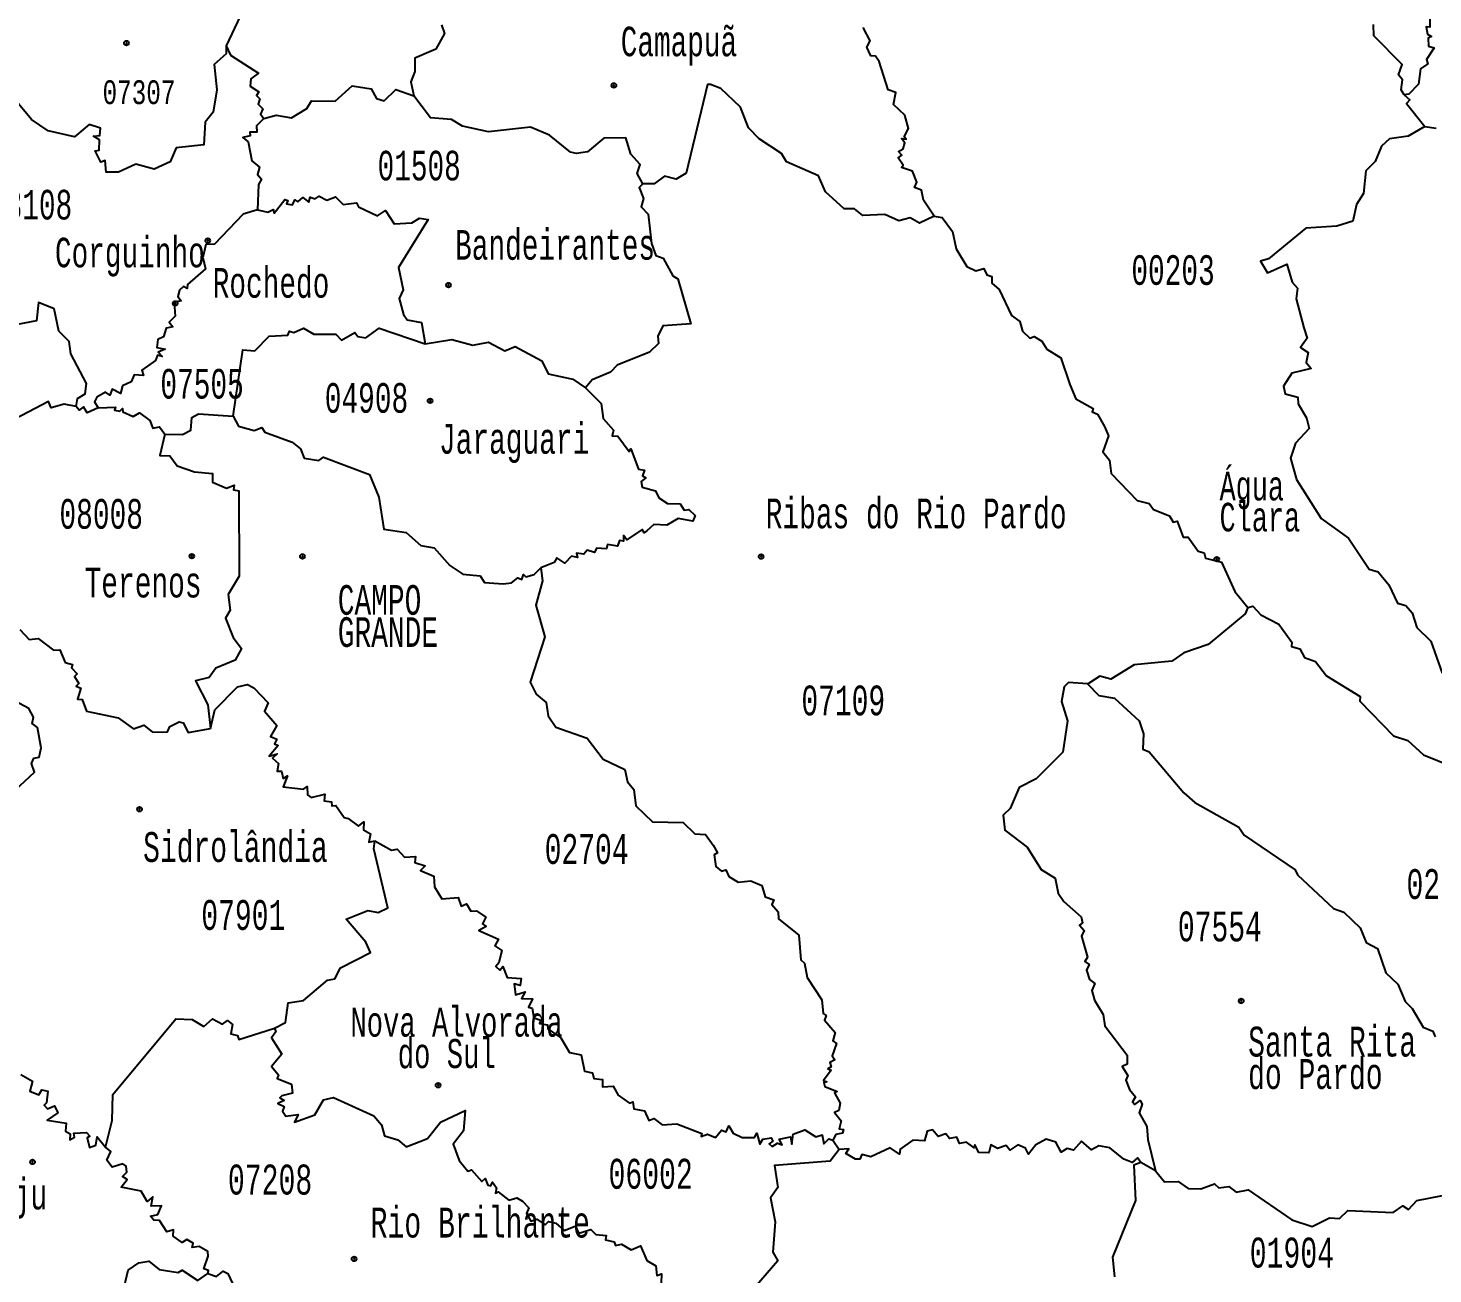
# Model space of a CAD drawing. Header units: millimetres. Extents: x 9851 to 10267, y 23387 to 23778.
# Drawn here: x 10038.98 to 10066.15, y 23506.48 to 23530.59 of the extents above; entities that cross this region are included whole.
import ezdxf
from ezdxf.enums import TextEntityAlignment as Align

# ---------------------------------------------------------------- set-up
doc = ezdxf.new("R2010")
doc.units = ezdxf.units.MM
doc.layers.add('3', color=7, linetype='Continuous')
doc.styles.add('MONOTXT', font='MONOTXT', dxfattribs={"height": 0.2})

# ---------------------------------------------------------------- blocks, each defined once
blk = doc.blocks.new('SEDE')
at = {"layer": '3', "color": 7, "linetype": 'Continuous'}
blk.add_circle((0, 0), 0.00451, dxfattribs=at)

msp = doc.modelspace()

# ---------------------------------------------------------------- linework, layer by layer
at = {"color": 7, "linetype": 'Continuous'}
for p, q in [((10054.545, 23509.073), (10054.672, 23508.893)), ((10060.786, 23508.476), (10060.507, 23508.641))]:
    msp.add_line(p, q, dxfattribs=at)
for points in [[(10042.707, 23532.804), (10043.165, 23532.517), (10043.437, 23532.478), (10043.259, 23532.302), (10043.301, 23531.939), (10043.582, 23531.73), (10043.27, 23530.998), (10043.082, 23530.818), (10042.813, 23530.246)], [(10066.345, 23531.429), (10066.319, 23531.157), (10066.215, 23531.063), (10066.272, 23531.01), (10066.093, 23530.887), (10066.091, 23530.609), (10066.024, 23530.611), (10066.048, 23530.471), (10066.128, 23530.427), (10066.059, 23530.394), (10066.07, 23530.241), (10066.177, 23530.206), (10066.031, 23529.984), (10066.056, 23529.895), (10065.915, 23529.801), (10065.875, 23529.502), (10065.689, 23529.308), (10065.597, 23529.3)], [(10046.979, 23530.653), (10047.033, 23530.483), (10046.869, 23530.183), (10046.462, 23530.01), (10046.463, 23529.749), (10046.382, 23529.552), (10046.442, 23529.281)], [(10056.506, 23526.952), (10056.299, 23527.261), (10056.259, 23527.456), (10056.127, 23527.508), (10056.169, 23527.606), (10056.088, 23527.821), (10055.873, 23527.89), (10055.905, 23527.937), (10055.808, 23528.078), (10055.879, 23528.133), (10055.816, 23528.2), (10055.905, 23528.251), (10055.939, 23528.368), (10055.874, 23528.45), (10055.968, 23528.438), (10055.929, 23528.483), (10056.012, 23528.648), (10055.937, 23528.902), (10055.72, 23529.112), (10055.763, 23529.346), (10055.616, 23529.397), (10055.443, 23529.941), (10055.373, 23530.047), (10055.28, 23530.054), (10055.202, 23530.22), (10055.269, 23530.343), (10055.132, 23530.598)], [(10065.597, 23529.3), (10065.54, 23529.397), (10065.565, 23529.587), (10065.489, 23529.688), (10065.56, 23529.882), (10065.008, 23530.437), (10065.002, 23530.659)], [(10042.813, 23530.246), (10042.81, 23530.09), (10042.581, 23529.886), (10042.633, 23529.392), (10042.561, 23528.962), (10042.407, 23528.766), (10042.383, 23528.328), (10041.843, 23528.273), (10041.733, 23528), (10041.423, 23527.862), (10041.068, 23527.956), (10040.73, 23527.8), (10040.493, 23527.799), (10040.474, 23528.029), (10040.386, 23527.996), (10040.28, 23528.214), (10040.358, 23528.227), (10040.365, 23528.425), (10040.245, 23528.501), (10040.37, 23528.512), (10040.383, 23528.653), (10040.162, 23528.724), (10039.88, 23528.486), (10039.368, 23528.601), (10039.047, 23528.822), (10038.404, 23529.588)], [(10042.813, 23530.246), (10042.895, 23530.066), (10043.437, 23529.716), (10043.29, 23529.605), (10043.277, 23529.467), (10043.445, 23529.358), (10043.397, 23529.285), (10043.464, 23529.219), (10043.433, 23529.118), (10043.523, 23529.024), (10043.48, 23528.921), (10043.539, 23528.837)], [(10043.539, 23528.837), (10043.78, 23528.904), (10044.077, 23528.853), (10044.374, 23529.035), (10044.462, 23529.183), (10044.924, 23529.174), (10045.247, 23529.473), (10045.618, 23529.414), (10045.718, 23529.23), (10045.869, 23529.18), (10046.096, 23529.402), (10046.442, 23529.281)], [(10056.506, 23526.952), (10056.222, 23526.817), (10056.045, 23526.916), (10055.822, 23526.858), (10055.552, 23526.983), (10055.128, 23526.966), (10054.968, 23527.094), (10054.764, 23527.09), (10054.407, 23527.42), (10054.271, 23527.73), (10053.648, 23527.999), (10053.552, 23528.16), (10053.119, 23528.445), (10052.913, 23528.661), (10052.759, 23529.06), (10052.382, 23529.42), (10052.183, 23529.5), (10052.125, 23529.497), (10051.712, 23527.781), (10051.517, 23527.668), (10051.292, 23527.724), (10051.092, 23527.578), (10050.872, 23527.575)], [(10050.872, 23527.575), (10050.765, 23527.777), (10050.822, 23527.947), (10050.641, 23528.15), (10050.543, 23528.469), (10050.116, 23528.458), (10049.8, 23528.198), (10049.592, 23528.165), (10049.47, 23528.19), (10049.065, 23528.519), (10048.7, 23528.671), (10047.888, 23528.583), (10047.385, 23528.694), (10047.174, 23528.821), (10046.763, 23528.853), (10046.442, 23529.281)], [(10065.597, 23529.3), (10065.706, 23529.199), (10065.641, 23529.128), (10065.995, 23528.687)], [(10043.539, 23528.837), (10043.402, 23528.697), (10043.403, 23528.574), (10043.271, 23528.575), (10043.28, 23528.507), (10043.135, 23528.474), (10043.24, 23528.389), (10043.311, 23528.022), (10043.456, 23527.9), (10043.42, 23527.754), (10043.498, 23527.668), (10043.436, 23527.563), (10043.418, 23527.072)], [(10065.995, 23528.687), (10065.674, 23528.5), (10065.311, 23528.448), (10065.162, 23528.304), (10065.035, 23528.009), (10064.857, 23527.826), (10064.812, 23527.39), (10064.678, 23527.178), (10064.603, 23526.854), (10064.298, 23526.755), (10063.698, 23526.718), (10062.976, 23526.123), (10062.816, 23526.082), (10062.953, 23525.854), (10063.328, 23526.02), (10063.433, 23525.675), (10063.533, 23525.559), (10063.508, 23525.353), (10063.655, 23524.791), (10063.721, 23524.589), (10063.594, 23524.412), (10063.738, 23524.309), (10063.705, 23524.118), (10063.798, 23524.004), (10063.428, 23523.911), (10063.263, 23523.659), (10063.296, 23523.512), (10063.542, 23523.449), (10063.547, 23523.321), (10063.71, 23523.048), (10063.759, 23522.842), (10063.497, 23522.559), (10063.397, 23522.266), (10063.518, 23521.858), (10063.992, 23521.101), (10064.518, 23520.721), (10064.922, 23520.119), (10065.093, 23520.068), (10065.298, 23519.816), (10065.467, 23519.46), (10065.627, 23519.414), (10065.751, 23519.276), (10065.841, 23518.992), (10066.114, 23518.726), (10066.333, 23518.108)], [(10065.995, 23528.687), (10066.214, 23528.653)], [(10050.872, 23527.575), (10050.804, 23527.506), (10050.885, 23527.295), (10050.837, 23527.132), (10050.972, 23526.989), (10051.042, 23526.42), (10051.125, 23526.19), (10051.267, 23526.135), (10051.453, 23525.793), (10051.548, 23525.739), (10051.798, 23524.867), (10051.258, 23524.83), (10051.159, 23524.629), (10051.173, 23524.485), (10050.998, 23524.321), (10050.373, 23524.065), (10050.244, 23523.933), (10049.895, 23523.782), (10049.76, 23523.627)], [(10043.418, 23527.072), (10043.617, 23527.026), (10043.722, 23527.078), (10043.743, 23527.01), (10043.95, 23527.271), (10044.008, 23527.255), (10043.981, 23527.191), (10044.098, 23527.17), (10044.143, 23527.266), (10044.198, 23527.226), (10044.295, 23527.31), (10044.415, 23527.22), (10044.435, 23527.32), (10044.533, 23527.286), (10044.609, 23527.339), (10044.761, 23527.261), (10044.93, 23527.325), (10045.079, 23527.178), (10045.337, 23527.207), (10045.374, 23527.129), (10045.737, 23526.955), (10045.893, 23527.061), (10046.06, 23526.8), (10046.404, 23526.82), (10046.551, 23526.913), (10046.717, 23526.885), (10046.146, 23525.956), (10046.238, 23525.527), (10046.162, 23525.355), (10046.246, 23525.05), (10046.313, 23524.947), (10046.59, 23524.892), (10046.664, 23524.483)], [(10043.418, 23527.072), (10043.142, 23526.987), (10042.589, 23526.411), (10042.417, 23526.402), (10042.362, 23526.152), (10042.411, 23525.931), (10042.066, 23525.628), (10042.059, 23525.549), (10041.988, 23525.587), (10041.91, 23525.518), (10041.877, 23525.398), (10041.94, 23525.315), (10041.805, 23525.286), (10041.826, 23525.017), (10041.709, 23524.899), (10041.783, 23524.809), (10041.655, 23524.786), (10041.604, 23524.613), (10041.494, 23524.564), (10041.473, 23524.409), (10041.633, 23524.375), (10041.498, 23524.321), (10041.573, 23524.235), (10041.482, 23524.259), (10041.448, 23524.158), (10041.182, 23523.97), (10041.216, 23523.867), (10041.031, 23523.879), (10040.978, 23523.747), (10040.81, 23523.67), (10040.772, 23523.521), (10040.605, 23523.6), (10040.566, 23523.488), (10040.477, 23523.547), (10040.311, 23523.446), (10040.265, 23523.36), (10040.337, 23523.241)], [(10056.506, 23526.952), (10056.662, 23526.923), (10056.861, 23526.651), (10056.934, 23526.317), (10057.138, 23525.974), (10057.314, 23525.891), (10057.47, 23525.935), (10057.528, 23525.812), (10057.625, 23525.784), (10057.62, 23525.653), (10057.766, 23525.534), (10058.001, 23525.029), (10058.166, 23524.913), (10058.214, 23524.727), (10058.357, 23524.589), (10058.44, 23524.623), (10058.587, 23524.532), (10058.685, 23524.379), (10058.957, 23524.206), (10059.132, 23523.693), (10059.25, 23523.416), (10059.581, 23523.228), (10059.565, 23523.161), (10059.663, 23523.12), (10059.801, 23522.88), (10059.877, 23522.701), (10059.77, 23522.39), (10059.899, 23522.226), (10059.931, 23521.973), (10060.435, 23521.45), (10060.665, 23521.388), (10060.752, 23521.276), (10061.058, 23521.149), (10061.129, 23521.03), (10061.207, 23521.046), (10061.324, 23520.739), (10061.42, 23520.737), (10061.611, 23520.467), (10061.729, 23520.439), (10061.756, 23520.33), (10062.067, 23520.257), (10062.322, 23519.688), (10062.577, 23519.377)], [(10039.913, 23523.265), (10039.939, 23523.422), (10040.084, 23523.511), (10040.109, 23523.71), (10039.81, 23524.286), (10039.778, 23524.526), (10039.578, 23524.722), (10039.488, 23525.16), (10039.183, 23525.28), (10039.144, 23524.927), (10038.77, 23524.856)], [(10042.947, 23523.078), (10043.137, 23524.362), (10043.37, 23524.345), (10043.643, 23524.629), (10044.004, 23524.648), (10044.038, 23524.728), (10044.123, 23524.698), (10044.311, 23524.783), (10044.51, 23524.668), (10044.932, 23524.664), (10045.044, 23524.553), (10045.303, 23524.698), (10045.361, 23524.619), (10045.515, 23524.595), (10045.77, 23524.784), (10046.664, 23524.483)], [(10046.664, 23524.483), (10047.177, 23524.562), (10047.585, 23524.454), (10047.889, 23524.511), (10048.205, 23524.345), (10048.404, 23524.429), (10048.917, 23524.153), (10049.041, 23523.897), (10049.515, 23523.799), (10049.76, 23523.627)], [(10049.76, 23523.627), (10050.065, 23523.324), (10050.103, 23523.034), (10050.303, 23522.812), (10050.276, 23522.7), (10050.388, 23522.696), (10050.605, 23522.398), (10050.641, 23522.445), (10050.79, 23522.055), (10050.902, 23522.036), (10050.867, 23521.927), (10050.932, 23521.885), (10050.841, 23521.818), (10050.861, 23521.708), (10051.12, 23521.633), (10051.182, 23521.502), (10051.352, 23521.39), (10051.595, 23521.384), (10051.673, 23521.262), (10051.762, 23521.275), (10051.886, 23521.159), (10051.838, 23521.048), (10051.556, 23521.098), (10051.339, 23520.974), (10051.085, 23520.981), (10050.952, 23520.863), (10050.897, 23520.822), (10050.859, 23520.886), (10050.56, 23520.685), (10050.5, 23520.774), (10050.498, 23520.662), (10050.422, 23520.677), (10050.381, 23520.562), (10050.19, 23520.6), (10050.168, 23520.515), (10049.979, 23520.526), (10049.939, 23520.445), (10049.796, 23520.485), (10049.734, 23520.408), (10049.587, 23520.43), (10049.608, 23520.348), (10049.49, 23520.369), (10049.362, 23520.233), (10049.207, 23520.336), (10049.154, 23520.248), (10048.9, 23520.144)], [(10039.913, 23523.265), (10039.678, 23523.315), (10039.428, 23523.239), (10039.375, 23523.361), (10038.727, 23523.024)], [(10040.337, 23523.241), (10040.125, 23523.148), (10040.055, 23523.259), (10039.972, 23523.198), (10039.913, 23523.265)], [(10040.337, 23523.241), (10040.671, 23523.253), (10040.652, 23523.197), (10040.757, 23523.178), (10040.808, 23523.227), (10040.816, 23523.162), (10041.015, 23523.075), (10041.138, 23523.146), (10041.339, 23522.996), (10041.392, 23522.848), (10041.522, 23522.875), (10041.629, 23522.731)], [(10041.629, 23522.731), (10041.969, 23522.723), (10042.129, 23522.809), (10042.152, 23523.053), (10042.278, 23523.125), (10042.947, 23523.078)], [(10042.947, 23523.078), (10043.05, 23522.89), (10043.356, 23522.8), (10043.502, 23522.863), (10043.561, 23522.773), (10044.088, 23522.577), (10044.252, 23522.448), (10044.323, 23522.267), (10044.607, 23522.225), (10044.693, 23522.29), (10045.585, 23521.949), (10045.766, 23521.513), (10045.863, 23520.894), (10046.295, 23520.829), (10046.578, 23520.575), (10046.838, 23520.535), (10047.14, 23520.189), (10047.388, 23520.021), (10047.723, 23519.99), (10047.808, 23519.864), (10048.17, 23519.838), (10048.334, 23519.853), (10048.452, 23519.955), (10048.534, 23519.919), (10048.562, 23520.019), (10048.612, 23519.973), (10048.767, 23520.017), (10048.9, 23520.144)], [(10041.629, 23522.731), (10041.527, 23522.319), (10041.722, 23522.311), (10041.863, 23522.122), (10042.2, 23522.004), (10042.546, 23521.969), (10042.55, 23521.803), (10042.82, 23521.688), (10042.965, 23521.746), (10042.957, 23521.655), (10043.061, 23521.633), (10043.066, 23519.987), (10042.853, 23519.629), (10042.891, 23519.324), (10042.803, 23519.171), (10042.947, 23518.795), (10043.107, 23518.587), (10042.989, 23518.362), (10042.612, 23518.203), (10042.482, 23518.023), (10042.223, 23517.961), (10042.461, 23517.494), (10042.513, 23517.034)], [(10048.9, 23520.144), (10048.931, 23519.895), (10048.803, 23519.421), (10048.975, 23518.813), (10048.695, 23517.935), (10048.811, 23517.701), (10049.001, 23517.54), (10049.041, 23517.284), (10049.189, 23517.062), (10049.794, 23516.848), (10050.104, 23516.442), (10050.524, 23516.246), (10050.574, 23516.004), (10050.696, 23515.858), (10050.738, 23515.538), (10051.056, 23515.232), (10051.654, 23515.215), (10051.881, 23515), (10052.083, 23514.988), (10052.235, 23514.781), (10052.316, 23514.634), (10052.253, 23514.59), (10052.286, 23514.368), (10052.395, 23514.276), (10052.479, 23514.301), (10052.538, 23514.175), (10052.719, 23514.066), (10052.96, 23514.089), (10053.172, 23514), (10053.235, 23513.777), (10053.403, 23513.723), (10053.369, 23513.631), (10053.49, 23513.488), (10053.496, 23513.355), (10053.89, 23513.037), (10053.926, 23512.559), (10053.997, 23512.498), (10054.048, 23512.216), (10054.333, 23511.785), (10054.359, 23511.521), (10054.421, 23511.486), (10054.383, 23511.393), (10054.591, 23511.153), (10054.548, 23510.99), (10054.62, 23510.939), (10054.534, 23510.705), (10054.583, 23510.626), (10054.491, 23510.574), (10054.515, 23510.489), (10054.453, 23510.449), (10054.514, 23510.426), (10054.368, 23510.228), (10054.433, 23510.2), (10054.371, 23510.184), (10054.392, 23510.108), (10054.632, 23510.012), (10054.577, 23509.985), (10054.69, 23509.784), (10054.66, 23509.645), (10054.576, 23509.607), (10054.71, 23509.445), (10054.67, 23509.29), (10054.755, 23509.277), (10054.731, 23509.205), (10054.607, 23509.18), (10054.545, 23509.073)], [(10062.577, 23519.377), (10062.52, 23519.255), (10061.805, 23518.665), (10061.336, 23518.499), (10061.102, 23518.338), (10060.378, 23518.266), (10059.921, 23517.993), (10059.713, 23518.051), (10059.491, 23517.907), (10059.47, 23517.898)], [(10062.577, 23519.377), (10062.668, 23519.404), (10062.825, 23519.239), (10063.172, 23519.055), (10063.428, 23518.708), (10063.417, 23518.621), (10063.581, 23518.578), (10063.672, 23518.41), (10063.883, 23518.333), (10064.095, 23518.056), (10064.748, 23517.655), (10064.738, 23517.568), (10065.391, 23516.898), (10065.67, 23516.807), (10065.972, 23516.525), (10066.548, 23516.295), (10066.891, 23516.021), (10067.113, 23515.965)], [(10038.82, 23518.951), (10039.004, 23518.761), (10039.175, 23518.776), (10039.475, 23518.554), (10039.597, 23518.556), (10039.698, 23518.313), (10039.842, 23518.273), (10039.819, 23518.209), (10039.932, 23518.095), (10039.882, 23518.041), (10039.962, 23517.905), (10039.91, 23517.855), (10040.003, 23517.817), (10039.935, 23517.607), (10040.028, 23517.596), (10040.114, 23517.375), (10040.725, 23517.243), (10041.02, 23517.033), (10041.219, 23517.102), (10041.387, 23516.965), (10041.677, 23516.972), (10041.726, 23517.078), (10041.906, 23517.163), (10041.982, 23517.145), (10042.075, 23516.961), (10042.513, 23517.034)], [(10042.513, 23517.034), (10042.593, 23517.401), (10043.034, 23517.845), (10043.228, 23517.889), (10043.345, 23517.825), (10043.625, 23517.536), (10043.552, 23517.369), (10043.796, 23517.097), (10043.67, 23516.883), (10043.795, 23516.83), (10043.745, 23516.738), (10043.816, 23516.706), (10043.645, 23516.502), (10043.798, 23516.546), (10043.708, 23516.461), (10043.827, 23516.361), (10043.799, 23516.214), (10043.883, 23516.212), (10043.918, 23516.067), (10044, 23516.123), (10043.917, 23515.911), (10044.309, 23515.865), (10044.382, 23515.913), (10044.384, 23515.753), (10044.46, 23515.703), (10044.721, 23515.767), (10044.707, 23515.637), (10044.852, 23515.617), (10044.854, 23515.543), (10044.933, 23515.547), (10045.093, 23515.313), (10045.173, 23515.296), (10045.372, 23515.146), (10045.478, 23515.23), (10045.472, 23515.076), (10045.607, 23514.999), (10045.57, 23514.839), (10045.69, 23514.861)], [(10059.47, 23517.898), (10059.102, 23517.924), (10059.022, 23517.841), (10058.967, 23517.562), (10059.087, 23517.187), (10058.997, 23516.578), (10058.48, 23516.064), (10058.148, 23515.895), (10057.98, 23515.489), (10057.839, 23515.358), (10057.874, 23515.067), (10058.307, 23514.743), (10058.578, 23514.308), (10058.846, 23514.143), (10058.903, 23513.853), (10059.012, 23513.692), (10059.349, 23513.392), (10059.375, 23513.276), (10059.317, 23513.233), (10059.407, 23513.126), (10059.355, 23513.016), (10059.475, 23512.612), (10059.422, 23512.526), (10059.502, 23512.47), (10059.456, 23512.358), (10059.511, 23512.178), (10059.612, 23512.1), (10059.556, 23511.965), (10059.609, 23511.779), (10059.776, 23511.504), (10059.805, 23511.286), (10060.24, 23510.713), (10060.241, 23510.541), (10060.146, 23510.495), (10060.251, 23510.321), (10060.217, 23510.229), (10060.287, 23510.052), (10060.4, 23509.909), (10060.341, 23509.815), (10060.386, 23509.759), (10060.494, 23509.84), (10060.53, 23509.766), (10060.475, 23509.601), (10060.618, 23509.337), (10060.638, 23509.086), (10060.786, 23508.476)], [(10059.47, 23517.898), (10059.694, 23517.678), (10059.996, 23517.621), (10060.469, 23517.183), (10060.554, 23516.935), (10060.544, 23516.637), (10060.664, 23516.585), (10061.335, 23515.793), (10061.548, 23515.604), (10062.398, 23515.126), (10062.502, 23514.976), (10063.49, 23514.305), (10063.535, 23514.204), (10064.228, 23513.551), (10064.431, 23513.482), (10064.748, 23513.178), (10064.863, 23512.896), (10065.084, 23512.778), (10065.241, 23512.307), (10065.472, 23512.089), (10065.616, 23511.755), (10065.752, 23511.621), (10065.964, 23511.255), (10066.153, 23511.183), (10066.2, 23511.069)], [(10038.735, 23515.846), (10039.107, 23516.189), (10039.047, 23516.357), (10039.095, 23516.461), (10039.193, 23516.481), (10039.233, 23516.664), (10039.162, 23517.056), (10039.06, 23517.136), (10039.087, 23517.256), (10038.997, 23517.421), (10038.721, 23517.575)], [(10043.745, 23511.24), (10043.959, 23511.349), (10044.015, 23511.726), (10044.309, 23511.771), (10044.771, 23512.164), (10044.914, 23512.195), (10045.026, 23512.404), (10045.602, 23512.701), (10045.516, 23512.903), (10045.132, 23513.346), (10045.552, 23513.514), (10045.75, 23513.479), (10045.943, 23513.567), (10045.669, 23514.706), (10045.69, 23514.861)], [(10045.69, 23514.861), (10046.009, 23514.683), (10046.12, 23514.701), (10046.26, 23514.547), (10046.477, 23514.557), (10046.46, 23514.446), (10046.664, 23514.377), (10046.574, 23514.289), (10046.832, 23514.178), (10046.844, 23513.971), (10046.987, 23513.743), (10047.302, 23513.767), (10047.359, 23513.597), (10047.46, 23513.641), (10047.546, 23513.502), (10047.652, 23513.509), (10047.833, 23513.383), (10047.773, 23513.257), (10047.84, 23513.207), (10047.699, 23513.131), (10048.082, 23512.961), (10048.011, 23512.833), (10048.148, 23512.739), (10048.09, 23512.505), (10048.029, 23512.429), (10048.105, 23512.361), (10048.167, 23512.433), (10048.246, 23512.217), (10048.518, 23512.199), (10048.498, 23512.064), (10048.382, 23512.099), (10048.407, 23511.885), (10048.598, 23511.942), (10048.528, 23511.812), (10048.739, 23511.803), (10048.661, 23511.642), (10048.734, 23511.628), (10048.764, 23511.44), (10048.9, 23511.392), (10048.874, 23511.331), (10049.03, 23511.303), (10049.034, 23511.224), (10049.283, 23511.051), (10049.454, 23510.768), (10049.678, 23510.72), (10049.743, 23510.408), (10049.898, 23510.371), (10049.924, 23510.267), (10050.091, 23510.246), (10050.09, 23510.101), (10050.298, 23510.119), (10050.393, 23509.941), (10050.615, 23509.786), (10050.678, 23509.816), (10050.697, 23509.676), (10050.904, 23509.639), (10050.988, 23509.45), (10051.083, 23509.489), (10051.245, 23509.37), (10051.529, 23509.385), (10052.011, 23509.201), (10051.999, 23509.139), (10052.124, 23509.186), (10052.28, 23509.125), (10052.395, 23509.267), (10052.486, 23509.231), (10052.538, 23509.346), (10052.618, 23509.207), (10052.795, 23509.12), (10053.03, 23509.124), (10053.074, 23509.205), (10053.138, 23508.993), (10053.195, 23509.09), (10053.351, 23509.118), (10053.385, 23509.054), (10053.318, 23508.997), (10053.373, 23508.947), (10053.479, 23509.011), (10053.57, 23508.981), (10053.512, 23509.091), (10053.726, 23509.137), (10053.757, 23508.993), (10053.778, 23509.186), (10054.005, 23509.272), (10054.218, 23509.137), (10054.338, 23509.172), (10054.37, 23509.001), (10054.467, 23509.096), (10054.545, 23509.073)], [(10040.482, 23508.936), (10040.606, 23509.454), (10040.624, 23509.955), (10041.841, 23511.418), (10042.154, 23511.405), (10042.38, 23511.273), (10042.549, 23511.416), (10042.745, 23511.316), (10042.841, 23511.386), (10042.934, 23511.309), (10042.902, 23511.128), (10043.03, 23511.099), (10043.06, 23511.017), (10043.745, 23511.24)], [(10043.745, 23511.24), (10043.776, 23511.166), (10043.693, 23511.054), (10043.888, 23510.737), (10043.687, 23510.499), (10043.824, 23510.335), (10043.797, 23510.266), (10044.079, 23510.153), (10044.099, 23509.981), (10043.889, 23509.926), (10043.852, 23509.891), (10043.935, 23509.836), (10043.81, 23509.78), (10043.935, 23509.72), (10043.901, 23509.63), (10043.968, 23509.533), (10044.208, 23509.566), (10044.136, 23509.419), (10044.527, 23509.559), (10044.698, 23509.852), (10044.886, 23509.895), (10045.672, 23509.543), (10045.82, 23509.369), (10045.876, 23509.156), (10046.132, 23509.079), (10046.297, 23508.939), (10046.708, 23509.102), (10046.957, 23509.42), (10047.435, 23509.642), (10047.405, 23509.251), (10047.202, 23508.992), (10047.321, 23508.676), (10047.489, 23508.469), (10047.56, 23508.499), (10047.76, 23508.272), (10047.821, 23508.329), (10047.872, 23508.2), (10047.935, 23508.185), (10047.967, 23508.258), (10048.044, 23508.149), (10048.025, 23508.046), (10048.076, 23508.07), (10048.28, 23507.912), (10048.438, 23507.958), (10048.542, 23507.888), (10048.664, 23507.761), (10048.624, 23507.653), (10048.704, 23507.504), (10048.823, 23507.542), (10048.982, 23507.436), (10049.046, 23507.499), (10049.191, 23507.462), (10049.353, 23507.326), (10049.561, 23507.405), (10049.633, 23507.272), (10049.864, 23507.343), (10049.965, 23507.249), (10050.165, 23507.224), (10050.151, 23507.144), (10050.318, 23507.103), (10050.346, 23507.032), (10050.459, 23507.06), (10050.647, 23506.951), (10050.83, 23507.025), (10050.952, 23506.744), (10051.122, 23506.641), (10051.145, 23506.45), (10051.235, 23506.487), (10051.227, 23506.305)], [(10038.844, 23510.34), (10039.065, 23510.215), (10039.015, 23510.02), (10039.192, 23509.948), (10039.249, 23510.042), (10039.361, 23510.018), (10039.336, 23509.793), (10039.29, 23509.75), (10039.36, 23509.679), (10039.492, 23509.734), (10039.554, 23509.602), (10039.353, 23509.461), (10039.717, 23509.397), (10039.705, 23509.248), (10039.795, 23509.191), (10039.79, 23509.08), (10039.882, 23509.132), (10039.866, 23509.205), (10040.11, 23509.22), (10040.178, 23509.149), (10040.127, 23509.119), (10040.17, 23508.927), (10040.295, 23508.976), (10040.319, 23509.133), (10040.482, 23508.936)], [(10060.507, 23508.641), (10060.441, 23508.731), (10060.336, 23508.642), (10060.176, 23508.704), (10059.907, 23508.925), (10059.689, 23508.959), (10059.553, 23508.886), (10059.356, 23509.049), (10059.201, 23508.876), (10059.082, 23508.913), (10058.961, 23508.84), (10058.859, 23509.032), (10058.675, 23509.089), (10058.473, 23508.982), (10058.331, 23508.801), (10058.272, 23508.914), (10058.123, 23508.979), (10057.97, 23508.875), (10057.901, 23508.965), (10057.734, 23508.912), (10057.601, 23508.979), (10057.563, 23508.828), (10057.373, 23508.831), (10057.292, 23508.979), (10057.28, 23508.924), (10057.133, 23509.035), (10056.998, 23509.009), (10056.945, 23509.127), (10056.803, 23509.103), (10056.733, 23509.194), (10056.586, 23509.141), (10056.476, 23509.271), (10056.373, 23509.245), (10056.319, 23509.058), (10056.094, 23509.074), (10055.85, 23508.899), (10055.835, 23508.801), (10055.654, 23508.923), (10055.285, 23508.749), (10055.105, 23508.791), (10055.07, 23508.706), (10054.988, 23508.703), (10054.799, 23508.81), (10054.854, 23508.905), (10054.672, 23508.893)], [(10042.46, 23506.49), (10042.472, 23506.551), (10042.382, 23506.584), (10042.463, 23506.827), (10042.456, 23506.917), (10042.292, 23507.012), (10042.158, 23506.994), (10042.173, 23507.078), (10042.052, 23507.149), (10041.96, 23507.093), (10041.79, 23507.213), (10041.795, 23507.335), (10041.668, 23507.3), (10041.525, 23507.517), (10041.411, 23507.52), (10041.352, 23507.602), (10041.49, 23507.635), (10041.561, 23507.802), (10041.362, 23507.794), (10041.392, 23507.976), (10041.285, 23507.884), (10041.172, 23508.087), (10040.785, 23508.164), (10040.901, 23508.31), (10040.81, 23508.365), (10040.889, 23508.45), (10040.882, 23508.565), (10040.814, 23508.614), (10040.607, 23508.549), (10040.504, 23508.682), (10040.582, 23508.853), (10040.482, 23508.936)], [(10054.672, 23508.893), (10054.494, 23508.665), (10053.421, 23508.582), (10053.485, 23508.153), (10053.339, 23507.955), (10053.434, 23507.494), (10053.387, 23506.903), (10053.48, 23506.739), (10052.947, 23506.12), (10052.847, 23505.865), (10052.897, 23505.648), (10052.83, 23505.57)], [(10060.507, 23508.641), (10060.371, 23508.588), (10060.399, 23507.904), (10059.959, 23506.808), (10059.996, 23506.427)], [(10060.786, 23508.476), (10060.963, 23508.262), (10061.225, 23508.271), (10061.422, 23508.133), (10061.663, 23508.129), (10061.928, 23508.229), (10062.015, 23508.151), (10062.204, 23508.174), (10062.345, 23508.063), (10062.581, 23508.108), (10063.426, 23507.527), (10063.818, 23507.401), (10064.155, 23507.568), (10064.348, 23507.556), (10064.51, 23507.712), (10065.383, 23507.669), (10065.569, 23507.803), (10065.682, 23507.727), (10065.842, 23507.903), (10066.803, 23508.092)], [(10040.65, 23505.919), (10040.838, 23506.229), (10040.915, 23506.558), (10041.126, 23506.699), (10041.317, 23506.733), (10041.519, 23506.566), (10041.886, 23506.513), (10041.96, 23506.557), (10042.268, 23506.353), (10042.46, 23506.49)], [(10042.46, 23506.49), (10042.624, 23506.431), (10042.758, 23506.539), (10042.848, 23506.49), (10042.933, 23506.296), (10042.893, 23506.123), (10043.036, 23506.052), (10043.052, 23505.824), (10043.141, 23505.744), (10043.32, 23505.835), (10043.43, 23506.008), (10043.864, 23506.158), (10043.844, 23505.845), (10044.014, 23505.793), (10043.757, 23505.622), (10043.904, 23505.494), (10043.9, 23505.353), (10044.187, 23505.395), (10044.092, 23505.448), (10044.13, 23505.533), (10044.258, 23505.455), (10044.389, 23505.644), (10044.486, 23505.549)]]:
    msp.add_lwpolyline(points, dxfattribs=at)
for p in [(10040.883, 23530.299), (10050.313, 23529.48), (10042.458, 23526.477), (10047.113, 23525.616), (10041.827, 23525.263), (10046.758, 23523.377), (10042.149, 23520.371), (10044.288, 23520.366), (10053.16, 23520.363), (10061.972, 23520.313), (10041.138, 23515.474), (10062.447, 23511.766), (10046.913, 23510.135), (10039.069, 23508.649), (10045.288, 23506.774)]:
    msp.add_point(p, dxfattribs=at)

# ---------------------------------------------------------------- block references
for p, xscale, yscale, zscale, rotation in [((10040.883, 23530.299), 9.999999999999998, 9.999999999999998, 9.999999999999998, 358.1579295059333), ((10050.313, 23529.48), 9.999976880042338, 9.999976880042338, 10, 358.4606148298694), ((10042.458, 23526.477), 10.00002169721247, 10.00002169721247, 10, 358.1373790506933), ((10047.113, 23525.616), 9.99998348330277, 9.99998348330277, 10, 358.2809832859573), ((10041.827, 23525.263), 10, 10, 10, 358.0917275334467), ((10046.758, 23523.377), 10, 10, 10, 358.2259982002693), ((10042.149, 23520.371), 10, 10, 10, 358.0052330381002), ((10044.288, 23520.366), 10.000021656338, 10.000021656338, 10, 358.0807857457557), ((10053.16, 23520.363), 9.999982311057394, 9.999982311057394, 10, 358.3914870360719), ((10061.972, 23520.313), 10, 10, 10, 358.6933430737089), ((10041.138, 23515.474), 9.999982158400936, 9.999982158400936, 10, 357.8682683324753), ((10062.447, 23511.766), 9.999986182871023, 9.999986182871023, 10, 358.5612357721002), ((10046.913, 23510.135), 9.999999999999998, 9.999999999999998, 9.999999999999998, 357.9694564079293), ((10039.069, 23508.649), 10, 10, 10, 357.6461225019315), ((10045.288, 23506.774), 9.999986114565962, 9.999986114565962, 10, 357.8391670051886)]:
    msp.add_blockref('SEDE', p, dxfattribs=dict(at, xscale=xscale, yscale=yscale, zscale=zscale, rotation=rotation))

# ---------------------------------------------------------------- texts
at = {"color": 7, "linetype": 'Continuous', "style": 'MONOTXT'}
for s, height, width, p in [('Camapu%%227', 0.57148, 0.650003, (10050.445, 23530.045)), ('Bandeirantes', 0.57288, 0.65, (10047.241, 23526.109)), ('Rochedo', 0.5731, 0.650001, (10042.552, 23525.373)), ('Ribas do Rio Pardo', 0.57477, 0.650001, (10053.248, 23520.912)), ('Rio Brilhante', 0.58008, 0.650002, (10045.606, 23507.187))]:
    msp.add_text(s, height=height, dxfattribs=dict(at, width=width)).set_placement(p)
for s, height, width, p in [('07307', 0.4617, 0.705884, (10041.127, 23529.349)), ('07307', 0.4617, 0.705884, (10041.127, 23529.349)), ('01508', 0.5722, 0.649999, (10046.546, 23527.929)), ('03108', 0.5725, 0.649998, (10039.03, 23527.173)), ('00203', 0.573, 0.649999, (10061.127, 23525.908)), ('07505', 0.5737, 0.650001, (10042.347, 23523.707)), ('04908', 0.5738, 0.649999, (10045.527, 23523.434)), ('08008', 0.5747, 0.650002, (10040.396, 23521.19)), ('07109', 0.576, 0.649999, (10054.749, 23517.58)), ('02704', 0.5771, 0.65, (10049.785, 23514.705)), ('02308', 0.5774, 0.649998, (10066.455, 23514.027)), ('07901', 0.5776, 0.65, (10043.144, 23513.429)), ('07554', 0.5777, 0.650002, (10062.033, 23513.207)), ('07208', 0.5796, 0.649999, (10043.662, 23508.309)), ('06002', 0.5796, 0.650001, (10051.023, 23508.421)), ('01904', 0.5802, 0.649999, (10063.426, 23506.896))]:
    msp.add_text(s, height=height, dxfattribs=dict(at, width=width)).set_placement(p, align=Align.MIDDLE)
at = {"color": 7, "linetype": 'Continuous', "style": 'MONOTXT', "width": 0.65}
for s, height, p in [('Corguinho', 0.5727, (10042.401, 23526.533)), ('Terenos', 0.5751, (10042.338, 23520.148)), ('Maracaju', 0.5796, (10039.352, 23508.312))]:
    msp.add_text(s, height=height, dxfattribs=at).set_placement(p, align=Align.TOP_RIGHT)
at = {"color": 7, "linetype": 'Continuous', "style": 'MONOTXT', "width": 0.650001}
for s, height, p in [('Jaraguari', 0.574, (10046.93, 23522.928)), ('Sidrol%%226ndia', 0.57699, (10041.207, 23515.032))]:
    msp.add_text(s, height=height, dxfattribs=at).set_placement(p, align=Align.TOP_LEFT)
at = {"color": 7, "linetype": 'Continuous', "style": 'MONOTXT', "width": 0.65}
for s, p in [('%%193gua ', (10062.027, 23521.45)), ('%%193gua ', (10062.027, 23521.45)), ('Clara', (10062.027, 23520.85)), ('Clara', (10062.027, 23520.85))]:
    msp.add_text(s, height=0.5539, rotation=359.9982, dxfattribs=at).set_placement(p)
at = {"color": 7, "linetype": 'Continuous', "style": 'MONOTXT'}
for s, height, width, p in [('CAMPO ', 0.5745, 0.649998, (10044.972, 23519.812)), ('CAMPO ', 0.5745, 0.649998, (10044.972, 23519.812)), ('GRANDE', 0.5745, 0.649998, (10044.972, 23519.19)), ('GRANDE', 0.5745, 0.649998, (10044.972, 23519.19)), ('Santa Rita ', 0.57764, 0.649996, (10062.58, 23511.267)), ('Santa Rita ', 0.57763, 0.649999, (10062.58, 23511.267)), ('do Pardo', 0.5776, 0.649996, (10062.58, 23510.641)), ('do Pardo', 0.5776, 0.649999, (10062.58, 23510.641))]:
    msp.add_text(s, height=height, rotation=359.9995, dxfattribs=dict(at, width=width)).set_placement(p, align=Align.TOP_LEFT)
at = {"color": 7, "linetype": 'Continuous', "style": 'MONOTXT', "width": 0.649999}
for s, height, p in [('Nova Alvorada ', 0.56173, (10047.427, 23511.074)), ('Nova Alvorada ', 0.56173, (10047.427, 23511.074)), ('do Sul', 0.5617, (10047.08, 23510.466)), ('do Sul', 0.5617, (10047.08, 23510.466))]:
    msp.add_text(s, height=height, rotation=359.9982, dxfattribs=at).set_placement(p, align=Align.CENTER)

doc.saveas('drawing.dxf')
